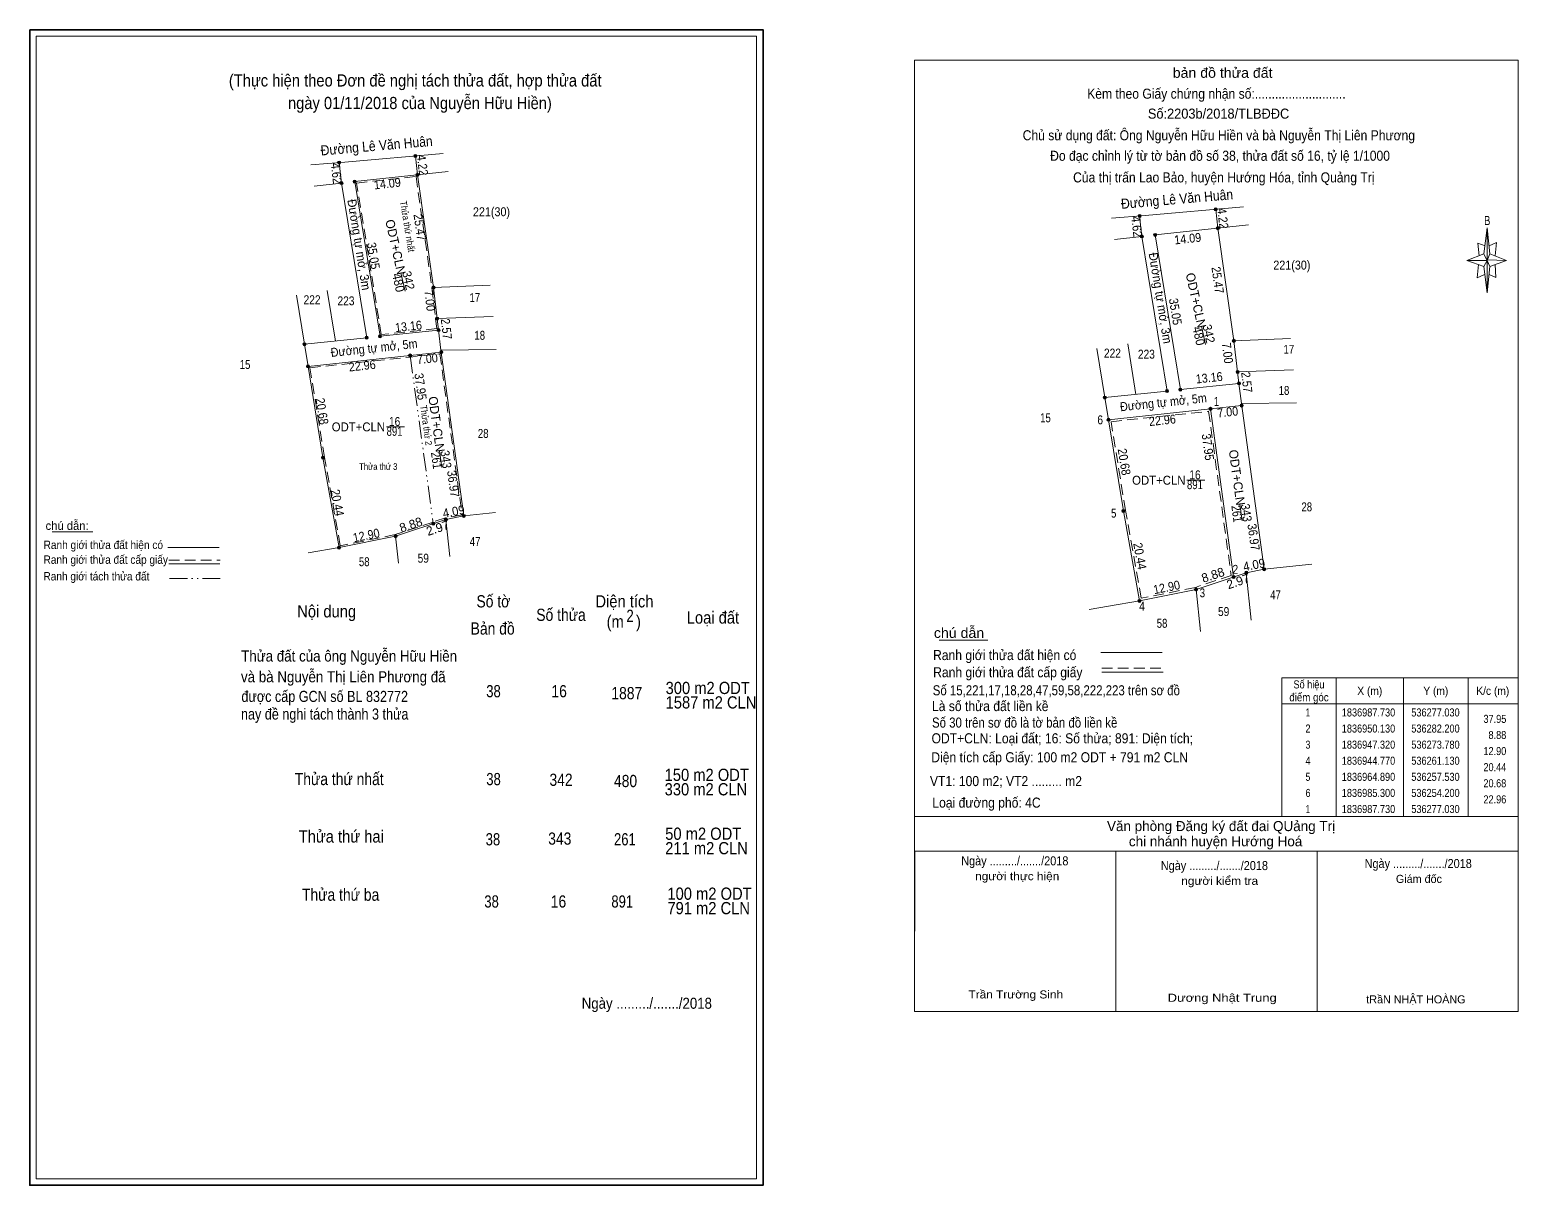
# Model space of a CAD drawing. Header units: metres. Extents: x 535626 to 536300, y 1836805 to 1837064.
# Drawn here: x 535626.1 to 535959, y 1836805.4 to 1837063.8 of the extents above; entities that cross this region are included whole.
import ezdxf
from ezdxf.enums import TextEntityAlignment as Align

# ---------------------------------------------------------------- set-up
doc = ezdxf.new("R2010")
doc.units = ezdxf.units.M
doc.header["$LTSCALE"] = 0.8
doc.linetypes.add('DASH_DOUBLE_DOT', pattern=[9.2, 5, -1.2, 0.3, -1.2, 0.3, -1.2])
doc.linetypes.add('MEDIUM_DASHED', pattern=[4.5, 3, -1.5])
for name, color, linetype, lineweight in [('17', 7, 'Continuous', 13), ('2', 7, 'Continuous', 13), ('22', 7, 'Continuous', 13), ('5', 7, 'Continuous', 13), ('6', 7, 'Continuous', 13), ('63', 7, 'Continuous', 13)]:
    doc.layers.add(name, color=color, linetype=linetype, lineweight=lineweight)
doc.layers.add('7', color=7, linetype='Continuous')

msp = doc.modelspace()

# ---------------------------------------------------------------- hatches: boundary and pattern name
at = {"layer": '2'}
for points in [[(535695.64, 1837034.1, 1), (535694.94, 1837034.1, 1)], [(535712.67, 1837035.56, 1), (535711.97, 1837035.56, 1)], [(535696.14, 1837029.51, 1), (535695.44, 1837029.51, 1)], [(535696.04, 1837029.51, 1), (535695.54, 1837029.51, 1)], [(535699.12, 1837029.84, 1), (535698.42, 1837029.84, 1)], [(535699.02, 1837029.84, 1), (535698.52, 1837029.84, 1)], [(535713.13, 1837031.36, 1), (535712.43, 1837031.36, 1)], [(535713.03, 1837031.36, 1), (535712.53, 1837031.36, 1)], [(535891.69, 1837023.63, 1), (535890.99, 1837023.63, 1)], [(535874.66, 1837022.17, 1), (535873.96, 1837022.17, 1)], [(535892.15, 1837019.43, 1), (535891.45, 1837019.43, 1)], [(535892.05, 1837019.43, 1), (535891.55, 1837019.43, 1)], [(535875.16, 1837017.58, 1), (535874.46, 1837017.58, 1)], [(535875.06, 1837017.58, 1), (535874.56, 1837017.58, 1)], [(535878.14, 1837017.91, 1), (535877.44, 1837017.91, 1)], [(535878.04, 1837017.91, 1), (535877.54, 1837017.91, 1)], [(535716.73, 1837006.15, 1), (535716.03, 1837006.15, 1)], [(535716.63, 1837006.15, 1), (535716.13, 1837006.15, 1)], [(535717.56, 1836999.2, 1), (535716.86, 1836999.2, 1)], [(535717.46, 1836999.2, 1), (535716.96, 1836999.2, 1)], [(535717.86, 1836996.65, 1), (535717.16, 1836996.65, 1)], [(535717.76, 1836996.65, 1), (535717.26, 1836996.65, 1)], [(535687.87, 1836993.45, 1), (535687.17, 1836993.45, 1)], [(535687.77, 1836993.45, 1), (535687.27, 1836993.45, 1)], [(535701.79, 1836994.93, 1), (535701.09, 1836994.93, 1)], [(535701.69, 1836994.93, 1), (535701.19, 1836994.93, 1)], [(535704.77, 1836995.25, 1), (535704.07, 1836995.25, 1)], [(535704.67, 1836995.25, 1), (535704.17, 1836995.25, 1)], [(535895.75, 1836994.22, 1), (535895.05, 1836994.22, 1)], [(535895.65, 1836994.22, 1), (535895.15, 1836994.22, 1)], [(535711.51, 1836990.95, 1), (535710.81, 1836990.95, 1)], [(535711.41, 1836990.95, 1), (535710.91, 1836990.95, 1)], [(535718.47, 1836991.69, 1), (535717.77, 1836991.69, 1)], [(535718.37, 1836991.69, 1), (535717.87, 1836991.69, 1)], [(535688.68, 1836988.52, 1), (535687.98, 1836988.52, 1)], [(535688.58, 1836988.52, 1), (535688.08, 1836988.52, 1)], [(535896.58, 1836987.27, 1), (535895.88, 1836987.27, 1)], [(535896.48, 1836987.27, 1), (535895.98, 1836987.27, 1)], [(535880.81, 1836983, 1), (535880.11, 1836983, 1)], [(535880.71, 1836983, 1), (535880.21, 1836983, 1)], [(535883.79, 1836983.32, 1), (535883.09, 1836983.32, 1)], [(535883.69, 1836983.32, 1), (535883.19, 1836983.32, 1)], [(535896.88, 1836984.72, 1), (535896.18, 1836984.72, 1)], [(535896.78, 1836984.72, 1), (535896.28, 1836984.72, 1)], [(535866.89, 1836981.52, 1), (535866.19, 1836981.52, 1)], [(535866.79, 1836981.52, 1), (535866.29, 1836981.52, 1)], [(535890.53, 1836979.02, 1), (535889.83, 1836979.02, 1)], [(535897.49, 1836979.76, 1), (535896.79, 1836979.76, 1)], [(535897.39, 1836979.76, 1), (535896.89, 1836979.76, 1)], [(535867.7, 1836976.59, 1), (535867, 1836976.59, 1)], [(535867.6, 1836976.59, 1), (535867.1, 1836976.59, 1)], [(535890.43, 1836979.02, 1), (535889.93, 1836979.02, 1)], [(535692.01, 1836968.11, 1), (535691.31, 1836968.11, 1)], [(535691.91, 1836968.11, 1), (535691.41, 1836968.11, 1)], [(535871.03, 1836956.18, 1), (535870.33, 1836956.18, 1)], [(535870.93, 1836956.18, 1), (535870.43, 1836956.18, 1)], [(535716.68, 1836953.35, 1), (535715.98, 1836953.35, 1)], [(535716.58, 1836953.35, 1), (535716.08, 1836953.35, 1)], [(535719.5, 1836954.29, 1), (535718.8, 1836954.29, 1)], [(535719.4, 1836954.29, 1), (535718.9, 1836954.29, 1)], [(535723.51, 1836955.07, 1), (535722.81, 1836955.07, 1)], [(535723.41, 1836955.07, 1), (535722.91, 1836955.07, 1)], [(535708.26, 1836950.54, 1), (535707.56, 1836950.54, 1)], [(535708.16, 1836950.54, 1), (535707.66, 1836950.54, 1)], [(535695.61, 1836947.99, 1), (535694.91, 1836947.99, 1)], [(535695.51, 1836947.99, 1), (535695.01, 1836947.99, 1)], [(535898.52, 1836942.36, 1), (535897.82, 1836942.36, 1)], [(535902.53, 1836943.14, 1), (535901.83, 1836943.14, 1)], [(535902.43, 1836943.14, 1), (535901.93, 1836943.14, 1)], [(535895.7, 1836941.42, 1), (535895, 1836941.42, 1)], [(535895.6, 1836941.42, 1), (535895.1, 1836941.42, 1)], [(535898.42, 1836942.36, 1), (535897.92, 1836942.36, 1)], [(535874.63, 1836936.06, 1), (535873.93, 1836936.06, 1)], [(535874.53, 1836936.06, 1), (535874.03, 1836936.06, 1)], [(535887.28, 1836938.61, 1), (535886.58, 1836938.61, 1)], [(535887.18, 1836938.61, 1), (535886.68, 1836938.61, 1)]]:
    msp.add_hatch(color=256, dxfattribs=at).paths.add_polyline_path(points)

# ---------------------------------------------------------------- linework, layer by layer
at = {"layer": '17'}
for p, q in [((535631.11, 1836951.54), (535640.17, 1836951.54)), ((535829.51, 1836927.32), (535840.37, 1836927.32)), ((535824, 1836844.27), (535824.03, 1836880.13)), ((535869, 1836844.23), (535869.03, 1836880.09)), ((535914, 1836844.19), (535914.03, 1836880.07))]:
    msp.add_line(p, q, dxfattribs=at)
at = {"layer": '2'}
for p, q in [((535695.29, 1837034.1), (535695.79, 1837029.51)), ((535712.32, 1837035.56), (535712.78, 1837031.37)), ((535695.79, 1837029.51), (535689.68, 1837028.84)), ((535695.79, 1837029.51), (535701.44, 1836994.93)), ((535719.65, 1837032.12), (535698.77, 1837029.84)), ((535698.77, 1837029.84), (535704.42, 1836995.25)), ((535712.78, 1837031.36), (535716.38, 1837006.15)), ((535891.34, 1837023.63), (535891.8, 1837019.44)), ((535874.31, 1837022.17), (535874.81, 1837017.58)), ((535891.8, 1837019.43), (535895.4, 1836994.22)), ((535877.79, 1837017.91), (535883.44, 1836983.32)), ((535709.11, 1837009.41), (535710.01, 1837005.32)), ((535716.38, 1837006.15), (535729.04, 1837006.65)), ((535716.38, 1837006.15), (535717.21, 1836999.2)), ((535687.52, 1836993.45), (535685.72, 1837004.48)), ((535692.63, 1837005.51), (535694.48, 1836994.19)), ((535717.21, 1836999.2), (535729.7, 1836999.69)), ((535717.51, 1836996.65), (535704.42, 1836995.25)), ((535717.21, 1836999.2), (535717.51, 1836996.65)), ((535717.52, 1836996.65), (535718.05, 1836992.16)), ((535888.13, 1836997.48), (535889.03, 1836993.39)), ((535701.44, 1836994.93), (535687.52, 1836993.45)), ((535687.52, 1836993.45), (535688.32, 1836988.51)), ((535871.65, 1836993.58), (535873.5, 1836982.26)), ((535895.4, 1836994.22), (535908.06, 1836994.72)), ((535895.4, 1836994.22), (535896.23, 1836987.27)), ((535730.41, 1836992.28), (535718.05, 1836992.16)), ((535718.05, 1836992.16), (535723.16, 1836955.07)), ((535866.54, 1836981.52), (535864.74, 1836992.55)), ((535896.23, 1836987.27), (535908.72, 1836987.76)), ((535896.23, 1836987.27), (535896.53, 1836984.72)), ((535896.54, 1836984.72), (535897.07, 1836980.23)), ((535866.54, 1836981.52), (535867.34, 1836976.58)), ((535909.43, 1836980.35), (535897.07, 1836980.23)), ((535897.07, 1836980.23), (535902.18, 1836943.14)), ((535890.18, 1836979.02), (535895.35, 1836941.42)), ((535705.84, 1836974.98), (535709.91, 1836974.98)), ((535717.73, 1836969.6), (535718.24, 1836965.87)), ((535884.86, 1836963.05), (535888.93, 1836963.05)), ((535896.75, 1836957.67), (535897.26, 1836953.94)), ((535707.91, 1836950.54), (535719.15, 1836954.29)), ((535719.15, 1836954.29), (535723.16, 1836955.07)), ((535719.15, 1836954.29), (535720.02, 1836946.01)), ((535723.16, 1836955.07), (535730.26, 1836955.85)), ((535695.26, 1836947.99), (535707.91, 1836950.54)), ((535708.53, 1836944.52), (535707.91, 1836950.54)), ((535688.35, 1836946.82), (535695.26, 1836947.99)), ((535898.17, 1836942.36), (535902.18, 1836943.14)), ((535902.18, 1836943.14), (535912.85, 1836944.31)), ((535886.93, 1836938.61), (535898.17, 1836942.36)), ((535898.17, 1836942.36), (535899.29, 1836931.75)), ((535867.37, 1836934.89), (535874.28, 1836936.06)), ((535874.28, 1836936.06), (535886.93, 1836938.61)), ((535887.9, 1836929.21), (535886.93, 1836938.61)), ((535863.04, 1836934.16), (535867.37, 1836934.89))]:
    msp.add_line(p, q, dxfattribs=at)
at = {"layer": '2', "linetype": 'DASH_DOUBLE_DOT'}
msp.add_line((535711.16, 1836990.95), (535716.33, 1836953.35), dxfattribs=at)
at = {"layer": '2'}
for points in [[(535718.56, 1837036.1), (535696.53, 1837034.21), (535688.98, 1837033.56)], [(535688.33, 1836988.52), (535711.16, 1836990.95), (535718.12, 1836991.69)], [(535688.33, 1836988.52), (535691.66, 1836968.11), (535695.26, 1836947.99)], [(535867.35, 1836976.59), (535870.68, 1836956.18), (535874.28, 1836936.06)]]:
    msp.add_lwpolyline(points, dxfattribs=at)
at = {"layer": '2', "linetype": 'MEDIUM_DASHED'}
for points in [[(535712.48, 1837030.98), (535716.03, 1837006.1), (535716.86, 1836999.16), (535717.12, 1836996.96), (535704.71, 1836995.63), (535699.17, 1837029.53)], [(535889.75, 1836978.47), (535894.8, 1836941.76), (535886.8, 1836939.09), (535874.68, 1836936.65), (535871.17, 1836956.26), (535867.93, 1836976.15)]]:
    msp.add_lwpolyline(points, close=True, dxfattribs=at)
for points in [[(535716.28, 1836953.7), (535707.82, 1836950.88), (535695.54, 1836948.4), (535692.01, 1836968.17), (535688.74, 1836988.21), (535718.16, 1836991.35)], [(535717.82, 1836991.31), (535722.77, 1836955.35), (535719.06, 1836954.63), (535716.28, 1836953.71)]]:
    msp.add_lwpolyline(points, dxfattribs=at)
at = {"layer": '2'}
for centre, radius in [((535695.29, 1837034.1), 0.35), ((535712.32, 1837035.56), 0.35), ((535695.79, 1837029.51), 0.35), ((535695.79, 1837029.51), 0.25), ((535698.77, 1837029.84), 0.35), ((535698.77, 1837029.84), 0.25), ((535712.78, 1837031.36), 0.35), ((535712.78, 1837031.36), 0.25), ((535891.34, 1837023.63), 0.35), ((535874.31, 1837022.17), 0.35), ((535891.8, 1837019.43), 0.35), ((535891.8, 1837019.43), 0.25), ((535874.81, 1837017.58), 0.35), ((535874.81, 1837017.58), 0.25), ((535877.79, 1837017.91), 0.35), ((535877.79, 1837017.91), 0.25), ((535716.38, 1837006.15), 0.35), ((535716.38, 1837006.15), 0.25), ((535717.21, 1836999.2), 0.35), ((535717.21, 1836999.2), 0.25), ((535717.51, 1836996.65), 0.35), ((535717.51, 1836996.65), 0.25), ((535687.52, 1836993.45), 0.35), ((535687.52, 1836993.45), 0.25), ((535701.44, 1836994.93), 0.35), ((535701.44, 1836994.93), 0.25), ((535704.42, 1836995.25), 0.35), ((535704.42, 1836995.25), 0.25), ((535895.4, 1836994.22), 0.35), ((535895.4, 1836994.22), 0.25), ((535711.16, 1836990.95), 0.35), ((535711.16, 1836990.95), 0.25), ((535718.12, 1836991.69), 0.35), ((535718.12, 1836991.69), 0.25), ((535688.33, 1836988.52), 0.35), ((535688.33, 1836988.52), 0.25), ((535896.23, 1836987.27), 0.35), ((535896.23, 1836987.27), 0.25), ((535880.46, 1836983), 0.35), ((535880.46, 1836983), 0.25), ((535883.44, 1836983.32), 0.35), ((535883.44, 1836983.32), 0.25), ((535896.53, 1836984.72), 0.35), ((535896.53, 1836984.72), 0.25), ((535866.54, 1836981.52), 0.35), ((535866.54, 1836981.52), 0.25), ((535890.18, 1836979.02), 0.35), ((535897.14, 1836979.76), 0.35), ((535897.14, 1836979.76), 0.25), ((535867.35, 1836976.59), 0.35), ((535867.35, 1836976.59), 0.25), ((535890.18, 1836979.02), 0.25), ((535691.66, 1836968.11), 0.35), ((535691.66, 1836968.11), 0.25), ((535870.68, 1836956.18), 0.35), ((535870.68, 1836956.18), 0.25), ((535716.33, 1836953.35), 0.35), ((535716.33, 1836953.35), 0.25), ((535719.15, 1836954.29), 0.35), ((535719.15, 1836954.29), 0.25), ((535723.16, 1836955.07), 0.35), ((535723.16, 1836955.07), 0.25), ((535707.91, 1836950.54), 0.35), ((535707.91, 1836950.54), 0.25), ((535695.26, 1836947.99), 0.35), ((535695.26, 1836947.99), 0.25), ((535898.17, 1836942.36), 0.35), ((535902.18, 1836943.14), 0.35), ((535902.18, 1836943.14), 0.25), ((535895.35, 1836941.42), 0.35), ((535895.35, 1836941.42), 0.25), ((535898.17, 1836942.36), 0.25), ((535874.28, 1836936.06), 0.35), ((535874.28, 1836936.06), 0.25), ((535886.93, 1836938.61), 0.35), ((535886.93, 1836938.61), 0.25)]:
    msp.add_circle(centre, radius, dxfattribs=at)
at = {"layer": '22'}
for p, q in [((535898.67, 1837020.19), (535877.79, 1837017.91)), ((535874.81, 1837017.58), (535868.7, 1837016.91)), ((535874.81, 1837017.58), (535880.46, 1836983)), ((535880.46, 1836983), (535866.54, 1836981.52)), ((535896.53, 1836984.72), (535883.44, 1836983.32))]:
    msp.add_line(p, q, dxfattribs=at)
for points in [[(535897.58, 1837024.17), (535875.55, 1837022.28), (535868, 1837021.63)], [(535867.35, 1836976.59), (535890.18, 1836979.02), (535897.14, 1836979.76)]]:
    msp.add_lwpolyline(points, dxfattribs=at)
at = {"layer": '5'}
for p, q in [((535951.29, 1837013.69), (535952.04, 1837019.53)), ((535952.64, 1837013.69), (535956.39, 1837012.19)), ((535951.29, 1837010.83), (535947.54, 1837012.19)), ((535952.64, 1837010.83), (535952.04, 1837004.99)), ((535953.84, 1837011.29), (535953.99, 1837008.43)), ((535953.99, 1837008.43), (535952.49, 1837009.03))]:
    msp.add_line(p, q, dxfattribs=at)
at = {"layer": '5', "lineweight": 35}
msp.add_lwpolyline([(535626.08, 1837063.8), (535790.11, 1837063.8), (535790.11, 1836805.38), (535626.08, 1836805.38)], close=True, dxfattribs=at)
at = {"layer": '5'}
for points in [[(535627.54, 1837062.35), (535788.65, 1837062.35), (535788.65, 1836806.84), (535627.54, 1836806.84)], [(535824, 1837056.97), (535959, 1837056.97), (535959, 1836844.27), (535824, 1836844.27)], [(535952.04, 1837019.53), (535952.64, 1837013.69), (535952.04, 1837012.19)], [(535952.04, 1837012.19), (535947.54, 1837012.19), (535951.29, 1837013.69), (535952.64, 1837010.83), (535956.39, 1837012.19), (535952.04, 1837012.33)], [(535952.04, 1837012.19), (535952.04, 1837004.99), (535951.29, 1837010.83)]]:
    msp.add_lwpolyline(points, close=True, dxfattribs=at)
for points in [[(535951.59, 1837015.49), (535949.94, 1837016.09), (535950.24, 1837013.23)], [(535952.49, 1837015.49), (535954.14, 1837016.23), (535953.84, 1837013.23)], [(535952.04, 1837012.19), (535951.29, 1837013.69), (535947.54, 1837012.19)], [(535950.09, 1837011.29), (535949.79, 1837008.29), (535951.44, 1837009.03)], [(535952.04, 1837012.19), (535952.64, 1837010.83), (535956.39, 1837012.19)]]:
    msp.add_lwpolyline(points, dxfattribs=at)
at = {"layer": '6'}
for p, q in [((535656.99, 1836948.04), (535668.41, 1836948.04)), ((535657.15, 1836944.38), (535668.57, 1836944.38)), ((535865.64, 1836924.53), (535879.35, 1836924.53)), ((535865.85, 1836920.13), (535879.56, 1836920.13)), ((535824, 1836887.87), (535959, 1836887.87)), ((535824, 1836887.87), (535959, 1836887.87)), ((535824, 1836880.13), (535959, 1836880.13))]:
    msp.add_line(p, q, dxfattribs=at)
at = {"layer": '6', "linetype": 'MEDIUM_DASHED'}
for p, q in [((535657.15, 1836945.14), (535668.66, 1836945.14)), ((535865.85, 1836921.05), (535879.65, 1836921.05))]:
    msp.add_line(p, q, dxfattribs=at)
at = {"layer": '63', "linetype": 'DASH_DOUBLE_DOT'}
msp.add_line((535657.33, 1836941.08), (535668.8, 1836941.08), dxfattribs=at)
at = {"layer": '63'}
for p, q in [((535918.25, 1836918.83), (535918.25, 1836887.87)), ((535933.37, 1836918.83), (535933.37, 1836887.87)), ((535947.77, 1836918.83), (535947.77, 1836887.87)), ((535906.15, 1836913.07), (535959, 1836913.07))]:
    msp.add_line(p, q, dxfattribs=at)
msp.add_lwpolyline([(535906.15, 1836918.83), (535959, 1836918.83), (535959, 1836887.87), (535906.15, 1836887.87)], close=True, dxfattribs=at)

# ---------------------------------------------------------------- texts
at = {"layer": '2'}
for s, height, rotation, width, p in [('Đường Lê Văn Huân', 2.25, 4.933, 0.9, (535703.7533, 1837036.7563)), ('4.62', 2, 276.217, 0.9, (535693.6751, 1837031.5883)), ('4.22', 2, 277.058, 0.9, (535712.9206, 1837033.4229)), ('14.09', 2, 6.192, 0.9, (535706.1621, 1837028.4135)), ('Đường Lê Văn Huân', 2.25, 4.933, 0.9, (535882.7733, 1837024.8263)), ('Đường tự mở, 3m', 2, 279.277, 0.95, (535698.7515, 1837015.5762)), ('Thửa thứ nhất', 1.5, 279.281, 0.9, (535709.8054, 1837019.701)), ('4.22', 2, 277.058, 0.9, (535891.9406, 1837021.4929)), ('25.47', 2, 278.127, 0.9, (535712.3361, 1837019.4864)), ('4.62', 2, 276.217, 0.9, (535872.6951, 1837019.6583)), ('35.05', 2, 279.277, 0.9, (535701.9682, 1837013.0912)), ('14.09', 2, 6.192, 0.9, (535885.1821, 1837016.1035)), ('Đường tự mở, 3m', 2, 279.277, 0.95, (535877.9915, 1837003.6362)), ('342', 2, 282.395, 0.95, (535709.7994, 1837007.5296)), ('25.47', 2, 278.127, 0.9, (535890.7961, 1837007.6764)), ('480', 2, 282.395, 0.95, (535707.5705, 1837007.0446)), ('7.00', 2, 276.81, 0.9, (535714.6008, 1837003.0986)), ('35.05', 2, 279.277, 0.9, (535881.3382, 1837000.6112)), ('13.16', 2, 6.105, 0.9, (535710.8887, 1836996.4896)), ('2.57', 2, 276.71, 0.9, (535718.2727, 1836996.7718)), ('480', 2, 282.395, 0.95, (535886.5905, 1836995.1146)), ('342', 2, 282.395, 0.95, (535888.8194, 1836995.5996)), ('Đường tự mở, 5m', 2, 6.076, 0.9, (535703.1942, 1836991.6461)), ('7.00', 2, 276.81, 0.9, (535892.9908, 1836991.3786)), ('22.96', 2, 6.076, 0.9, (535700.5392, 1836987.6782)), ('7.00', 2, 6.069, 0.9, (535715.1043, 1836989.2392)), ('37.95', 2, 277.829, 0.9, (535712.4989, 1836983.8662)), ('13.16', 2, 6.105, 0.9, (535889.9787, 1836984.9896)), ('2.57', 2, 276.71, 0.9, (535897.2927, 1836984.8418)), ('20.68', 2, 279.266, 0.9, (535690.4685, 1836978.326)), ('Thửa thứ 2', 1.5, 277.829, 0.9, (535714.0155, 1836975.2322)), ('Đường tự mở, 5m', 2, 6.076, 0.9, (535879.7342, 1836979.4961)), ('7.00', 2, 6.069, 0.9, (535894.1243, 1836977.3092)), ('22.96', 2, 6.076, 0.9, (535879.5092, 1836975.4782)), ('37.95', 2, 277.829, 0.9, (535888.6089, 1836970.3462)), ('343', 2, 277.77, 0.9, (535718.1815, 1836967.5802)), ('20.68', 2, 279.266, 0.9, (535869.8885, 1836967.006)), ('261', 2, 277.77, 0.85, (535716.064, 1836967.3552)), ('36.97', 2, 277.836, 0.9, (535719.81, 1836962.1213)), ('20.44', 2, 280.144, 0.9, (535693.9128, 1836957.8361)), ('4.09', 2, 11.007, 0.95, (535721.0841, 1836955.0837)), ('261', 2, 277.77, 0.85, (535895.084, 1836955.4252)), ('343', 2, 277.77, 0.9, (535897.2015, 1836955.6502)), ('36.97', 2, 277.836, 0.9, (535898.83, 1836950.1913)), ('12.90', 2, 11.397, 0.9, (535701.5374, 1836949.7543)), ('20.44', 2, 280.144, 0.9, (535873.4128, 1836945.9061)), ('4.09', 2, 11.007, 0.95, (535900.1041, 1836943.1537)), ('12.90', 2, 11.397, 0.9, (535880.5574, 1836938.1443))]:
    msp.add_text(s, height=height, rotation=rotation, dxfattribs=dict(at, width=width)).set_placement(p, align=Align.CENTER)
for s, height, width, p in [('221(30)', 2, 0.9, (535729.35, 1837022.1)), ('221(30)', 2, 0.9, (535908.37, 1837010.17)), ('222', 2, 0.85, (535689.22, 1837002.42)), ('223', 2, 0.85, (535696.81, 1837002.18)), ('17', 2, 0.8, (535725.625, 1837002.91)), ('18', 2, 0.8, (535726.725, 1836994.47)), ('17', 2, 0.8, (535907.705, 1836991.33)), ('15', 2, 0.8, (535674.24, 1836987.94)), ('222', 2, 0.85, (535868.24, 1836990.49)), ('223', 2, 0.85, (535875.83, 1836990.25)), ('18', 2, 0.8, (535906.615, 1836982.14)), ('16', 2, 0.85, (535707.685, 1836975.19)), ('15', 2, 0.8, (535853.26, 1836976.01)), ('891', 2, 0.8, (535707.675, 1836972.99)), ('28', 2, 0.8, (535727.495, 1836972.52)), ('Thửa thứ 3', 1.5, 0.85, (535704.03, 1836965.37)), ('891', 2, 0.8, (535886.695, 1836961.06)), ('16', 2, 0.85, (535886.705, 1836963.26)), ('28', 2, 0.8, (535911.705, 1836956.1)), ('47', 2, 0.8, (535725.685, 1836948.34)), ('59', 2, 0.85, (535714.095, 1836944.61)), ('58', 2, 0.8, (535700.885, 1836943.83)), ('47', 2, 0.8, (535904.705, 1836936.41)), ('59', 2, 0.85, (535893.115, 1836932.68)), ('58', 2, 0.8, (535879.335, 1836930.06))]:
    msp.add_text(s, height=height, dxfattribs=dict(at, width=width)).set_placement(p, align=Align.CENTER)
for s, rotation, p in [('ODT+CLN', 282.395, (535706.9376, 1837014.9946)), ('ODT+CLN', 282.395, (535885.9576, 1837003.0646)), ('8.88', 18.455, (535711.6434, 1836952.1554)), ('2.97', 18.435, (535717.6338, 1836951.4046)), ('8.88', 18.455, (535891.0334, 1836940.9154)), ('2.97', 18.435, (535896.6538, 1836939.4746))]:
    msp.add_text(s, height=2, rotation=rotation, dxfattribs=at).set_placement(p, align=Align.CENTER)
for p in [(535716.9374, 1836969.2304), (535895.9574, 1836957.3004)]:
    msp.add_text('ODT+CLN', height=2, rotation=277.77, dxfattribs=at).set_placement(p, align=Align.RIGHT)
for s, width, p in [(' 1', 0.75, (535892.06, 1836979.68)), ('ODT+CLN', 0.95, (535705.55, 1836973.98)), (' 6', 0.85, (535866.13, 1836975.56)), ('ODT+CLN', 0.95, (535884.57, 1836962.05)), (' 5', 0.8, (535869.12, 1836954.69)), (' 2', 0.85, (535896.36, 1836942.12)), (' 3', 0.8, (535888.95, 1836936.87)), (' 4', 0.85, (535875.49, 1836933.88))]:
    msp.add_text(s, height=2, dxfattribs=dict(at, width=width)).set_placement(p, align=Align.RIGHT)
at = {"layer": '5'}
for s, height, width, p in [('bản đồ thửa đất', 2.25, 1.05, (535892.885, 1837053.06)), ('Kèm theo Giấy chứng nhận số:...........................', 2.25, 0.9, (535891.49, 1837048.38)), ('Số:2203b/2018/TLBĐĐC', 2.25, 0.95, (535891.975, 1837043.92)), ('Chủ sử dụng đất: Ông Nguyễn Hữu Hiền và bà Nguyễn Thị Liên Phương', 2.25, 0.9, (535892.04, 1837039.08)), ('Đo đạc chỉnh lý từ tờ bản đồ số 38, thửa đất số 16, tỷ lệ 1/1000 ', 2.25, 0.9, (535892.685, 1837034.5)), ('Của thị trấn Lao Bảo, huyện Hướng Hóa, tỉnh Quảng Trị', 2.25, 0.9, (535893.145, 1837029.66)), ('B', 2.066, 0.75, (535952.075, 1837020.1))]:
    msp.add_text(s, height=height, dxfattribs=dict(at, width=width)).set_placement(p, align=Align.CENTER)
at = {"layer": '6'}
msp.add_text('chú dẫn:', height=1.875, dxfattribs=at).set_placement((535629.62, 1836951.95))
for s, height, width, p in [('Ranh giới thửa đất hiện có ', 1.875, 0.9, (535629.18, 1836947.66)), ('Ranh giới thửa đất cấp giấy', 1.875, 0.9, (535629.16, 1836944.36)), ('Ranh giới tách thửa đất', 1.875, 0.9, (535629.14, 1836940.64)), ('Số tờ', 2.734, 0.85, (535725.99, 1836934.61)), ('Diện tích', 2.734, 0.9, (535752.6, 1836934.61)), ('Nội dung', 2.734, 0.9, (535685.9, 1836932.37)), ('Số thửa', 2.734, 0.85, (535739.37, 1836931.59)), ('(m   )', 2.734, 0.9, (535755.1, 1836930.08)), ('2', 2.734, 0.8, (535759.54, 1836931.37)), ('Loại đất', 2.734, 0.9, (535773.03, 1836930.98)), ('Bản đồ', 2.734, 0.85, (535724.69, 1836928.53)), ('chú dẫn', 2.25, 1.05, (535828.3, 1836927.79)), ('Thửa đất của ông Nguyễn Hữu Hiền', 2.48, 0.9, (535673.36, 1836922.5)), ('Ranh giới thửa đất hiện có ', 2.25, 0.9, (535828.12, 1836922.83)), ('và bà Nguyễn Thị Liên Phương đã', 2.48, 0.9, (535673.32, 1836917.86)), ('Ranh giới thửa đất cấp giấy', 2.25, 0.9, (535828.14, 1836918.98)), ('được cấp GCN số BL 832772 ', 2.48, 0.85, (535673.42, 1836913.47)), ('38', 2.73, 0.8, (535728.18, 1836914.51)), ('16', 2.73, 0.85, (535742.76, 1836914.51)), ('1887', 2.73, 0.85, (535756.16, 1836914.07)), ('300 m2 ODT', 2.734, 0.9, (535768.3, 1836915.23)), ('Số 15,221,17,18,28,47,59,58,222,223 trên sơ đồ', 2.25, 0.85, (535828.05, 1836914.95)), ('1587 m2 CLN', 2.734, 0.9, (535768.3, 1836912)), ('Là số thửa đất liền kề', 2.25, 0.9, (535827.88, 1836911.42)), ('nay đề nghi tách thành 3 thửa', 2.48, 0.85, (535673.32, 1836909.53)), ('Số 30 trên sơ đồ là tờ bản đồ liền kề', 2.25, 0.85, (535827.88, 1836907.73)), ('ODT+CLN: Loại đất; 16: Số thửa; 891: Diện tích;', 2.25, 0.9, (535827.78, 1836904.21)), ('Diện tích cấp Giấy: 100 m2 ODT + 791 m2 CLN', 2.25, 0.9, (535827.72, 1836899.97)), ('Thửa thứ nhất', 2.734, 0.85, (535685.35, 1836894.87)), ('38', 2.73, 0.8, (535728.19, 1836894.85)), ('342', 2.73, 0.85, (535742.32, 1836894.7)), ('480', 2.73, 0.85, (535756.75, 1836894.42)), ('150 m2 ODT', 2.734, 0.9, (535768.08, 1836895.8)), ('VT1: 100 m2; VT2 ......... m2', 2.25, 0.9, (535827.42, 1836894.65)), ('330 m2 CLN', 2.734, 0.9, (535768.08, 1836892.57)), ('Loại đường phố: 4C', 2.25, 0.9, (535827.96, 1836889.83)), ('Thửa thứ hai', 2.734, 0.9, (535686.24, 1836882.02)), ('38', 2.73, 0.8, (535728.05, 1836881.39)), ('343', 2.73, 0.85, (535742.04, 1836881.54)), ('261', 2.73, 0.8, (535756.75, 1836881.39)), ('50 m2 ODT', 2.734, 0.9, (535768.21, 1836882.63)), ('211 m2 CLN', 2.734, 0.9, (535768.21, 1836879.4)), ('Thửa thứ ba', 2.734, 0.85, (535686.96, 1836869)), ('38', 2.73, 0.8, (535727.75, 1836867.48)), ('16', 2.73, 0.85, (535742.61, 1836867.48)), ('891', 2.73, 0.8, (535756.16, 1836867.48)), ('100 m2 ODT', 2.734, 0.9, (535768.7, 1836869.22)), ('791 m2 CLN', 2.734, 0.9, (535768.7, 1836865.99))]:
    msp.add_text(s, height=height, dxfattribs=dict(at, width=width)).set_placement(p)
for s, height, p in [(' Văn phòng Đăng ký đất đai QUảng Trị', 2.25, (535892.11, 1836884.58)), ('chi nhánh huyện Hướng Hoá', 2.25, (535891.31, 1836881.18)), ('Giám đốc', 1.8, (535936.79, 1836872.99)), ('tRầN NHẬT HOÀNG', 1.8, (535936.115, 1836846.05))]:
    msp.add_text(s, height=height, dxfattribs=at).set_placement(p, align=Align.CENTER)
for s, height, width, p in [('Ngày ........./......./2018', 2.025, 0.9, (535846.4, 1836876.92)), ('Ngày ........./......./2018', 2.025, 0.9, (535891.04, 1836875.86)), ('Ngày ........./......./2018', 2.025, 0.9, (535936.63, 1836876.32)), ('người thực hiện', 1.8, 1.1, (535846.94, 1836873.6)), ('người kiểm tra', 1.8, 1.1, (535892.225, 1836872.56)), ('Ngày ........./......./2018', 2.46, 0.9, (535764.095, 1836844.85)), ('Trần Trường Sinh', 1.8, 1.1, (535846.62, 1836847.15)), ('Dương Nhật Trung', 1.8, 1.2, (535892.79, 1836846.41))]:
    msp.add_text(s, height=height, dxfattribs=dict(at, width=width)).set_placement(p, align=Align.CENTER)
at = {"layer": '63'}
for s, width, p in [('Số hiệu', 0.85, (535912.195, 1836916.49)), ('X (m)', 0.95, (535925.795, 1836915.05)), ('Y (m)', 0.95, (535940.565, 1836915.05)), ('K/c (m)', 0.95, (535953.31, 1836915.05)), ('điểm góc', 0.9, (535912.2, 1836913.61)), (' 1', 0.75, (535911.7, 1836910.22)), ('1836987.730', 0.85, (535925.51, 1836910.22)), ('536277.030', 0.85, (535940.49, 1836910.22)), (' 2', 0.85, (535911.695, 1836906.62)), ('1836950.130', 0.85, (535925.51, 1836906.62)), ('536282.200', 0.85, (535940.49, 1836906.62)), (' 3', 0.8, (535911.7, 1836903.02)), ('1836947.320', 0.85, (535925.51, 1836903.02)), ('536273.780', 0.85, (535940.49, 1836903.02)), (' 4', 0.85, (535911.7, 1836899.42)), ('1836944.770', 0.85, (535925.51, 1836899.42)), ('536261.130', 0.85, (535940.49, 1836899.42)), (' 5', 0.8, (535911.695, 1836895.82)), ('1836964.890', 0.85, (535925.51, 1836895.82)), ('536257.530', 0.85, (535940.49, 1836895.82)), (' 6', 0.85, (535911.695, 1836892.22)), ('1836985.300', 0.85, (535925.51, 1836892.22)), ('536254.200', 0.85, (535940.49, 1836892.22)), (' 1', 0.75, (535911.7, 1836888.62)), ('1836987.730', 0.85, (535925.51, 1836888.62)), ('536277.030', 0.85, (535940.49, 1836888.62))]:
    msp.add_text(s, height=1.8, dxfattribs=dict(at, width=width)).set_placement(p, align=Align.CENTER)
at = {"layer": '63', "width": 0.85}
for s, p in [('37.95', (535956.34, 1836908.78)), ('8.88', (535956.33, 1836905.18)), ('12.90', (535956.33, 1836901.58)), ('20.44', (535956.33, 1836897.98)), ('20.68', (535956.33, 1836894.38)), ('22.96', (535956.33, 1836890.78))]:
    msp.add_text(s, height=1.8, dxfattribs=at).set_placement(p, align=Align.RIGHT)
at = {"layer": '7', "width": 0.9}
for s, height, p in [('(Thực hiện theo Đơn đề nghị tách thửa đất, hợp thửa đất ', 2.734, (535712.745, 1837051.11)), ('ngày 01/11/2018 của Nguyễn Hữu Hiền)', 2.73, (535713.34, 1837046.06))]:
    msp.add_text(s, height=height, dxfattribs=at).set_placement(p, align=Align.CENTER)

doc.saveas('drawing.dxf')
